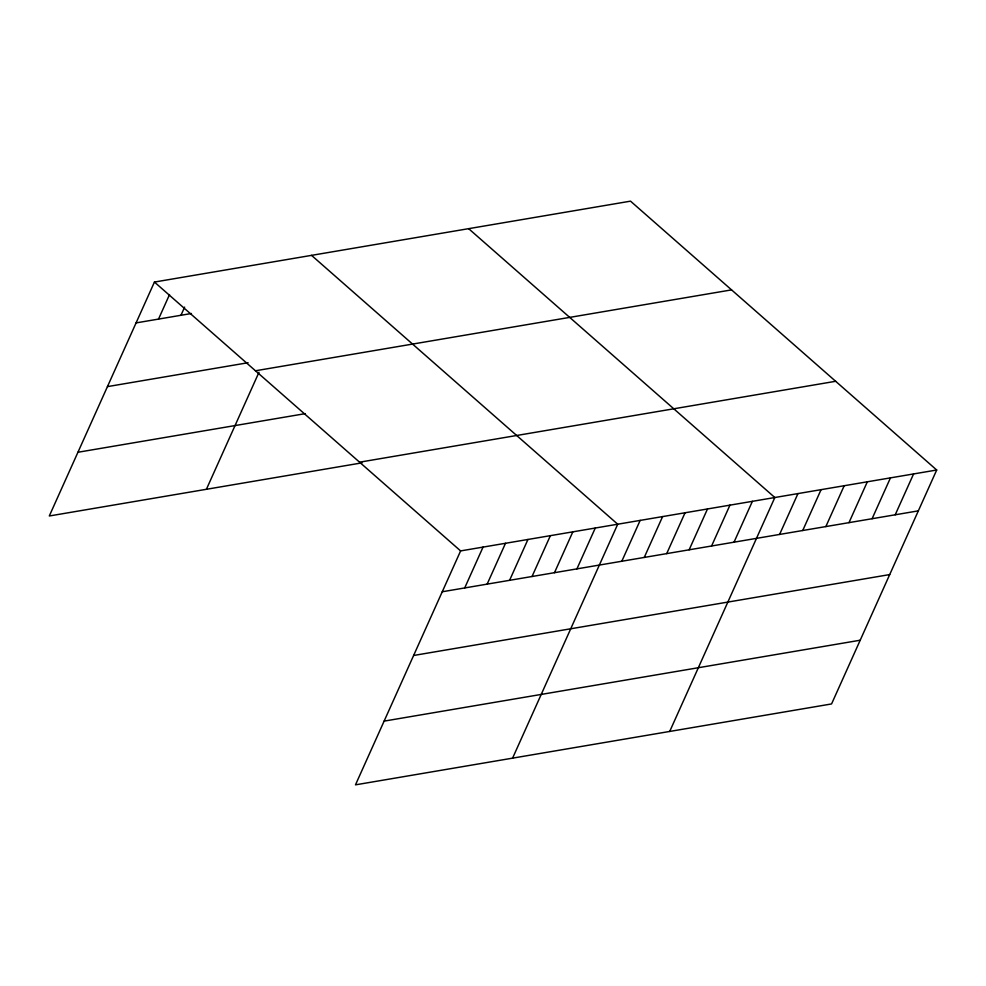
<?xml version="1.0" encoding="UTF-8"?>
<svg xmlns="http://www.w3.org/2000/svg" width="986" height="986" viewBox="0 0 986 986"><rect width="100%" height="100%" fill="white"/><g stroke="black" fill="none" stroke-linecap="round" stroke-linejoin="round"><path stroke-width="1.48" d="M936.7 470.014L460.61 550.915L355.478 784.844L831.568 703.942L936.7 470.014L630.522 201.156L154.432 282.058L49.3 515.986L362.022 462.853M158.524 319.094L169.53 294.58M180.968 315.274L184.629 307.102M206.407 489.29L259.01 372.24M464.702 587.939L483.054 547.094M487.146 584.131L505.498 543.286M509.589 580.323L527.941 539.465M532.033 576.502L550.385 535.657M554.477 572.693L572.829 531.836M576.921 568.873L595.273 528.028M512.584 758.148L617.717 524.219L311.539 255.362M621.809 561.244L640.16 520.398M644.252 557.435L662.604 516.59M666.696 553.627L685.048 512.769M689.14 549.806L707.492 508.961M711.584 545.997L729.948 505.14M734.028 542.177L752.392 501.332M669.704 731.452L774.836 497.523L468.646 228.666M779.593 534.437L797.957 493.592M802.727 530.505L821.079 489.66M825.849 526.573L844.201 485.728M848.971 522.654L867.323 481.797M872.092 518.722L890.457 477.877M895.214 514.791L913.578 473.946M136.08 322.903L191.432 313.499M107.437 386.623L248.09 362.725M255.473 370.773L731.563 289.884M77.931 452.266L305.364 413.627M359.57 462.188L835.66 381.286M442.258 591.76L918.348 510.859M413.615 655.48L889.705 574.579M384.121 721.123L860.199 640.222M154.432 282.058L460.61 550.915"/></g></svg>
